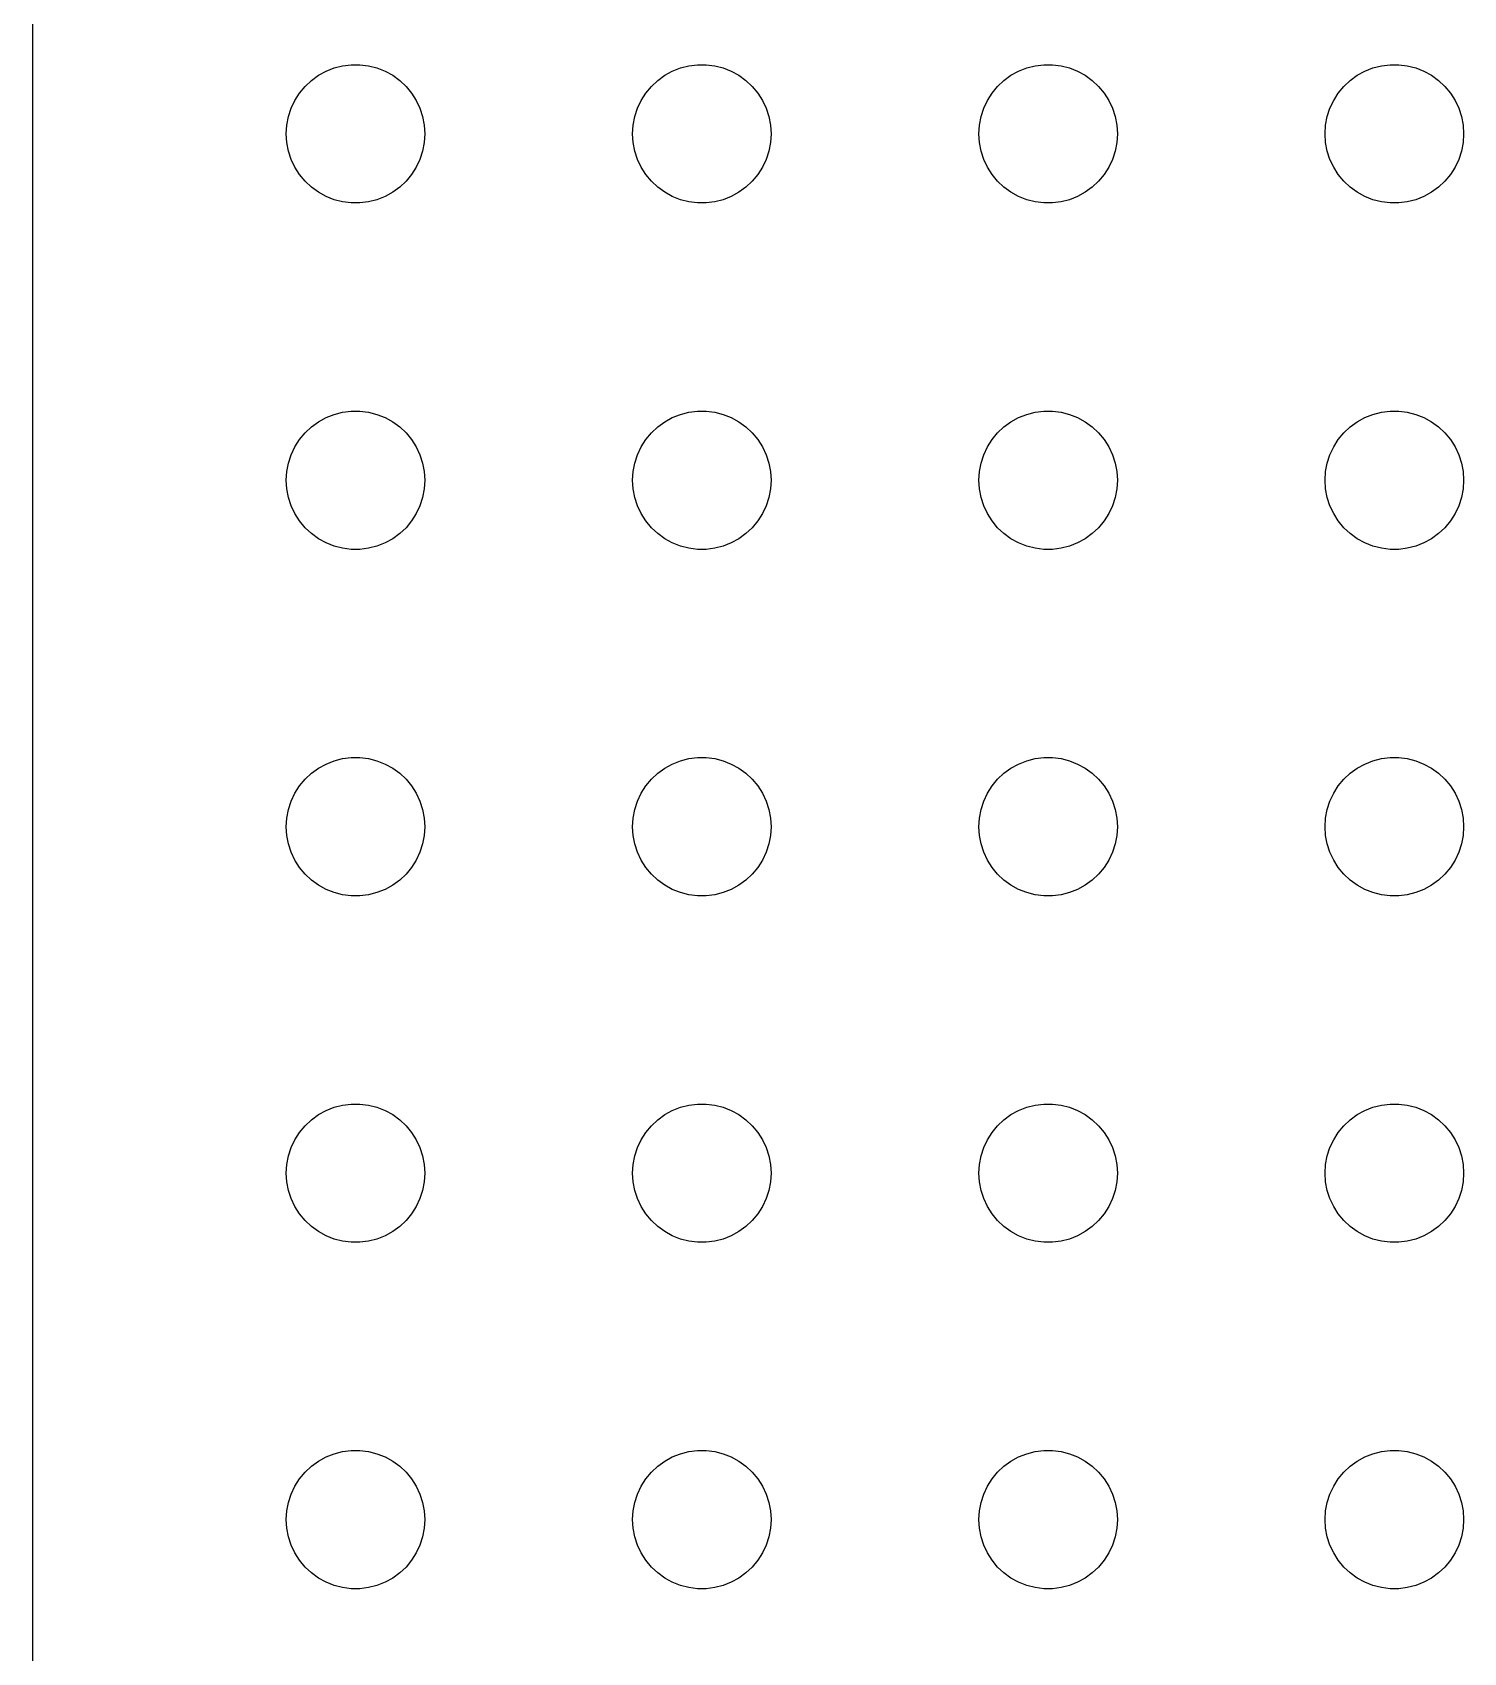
# Model space of a CAD drawing. Header units: metres. Extents: x -134 to 134, y -134 to 134.
# Drawn here: x -134.5 to -103.5, y 64.62 to 99.7 of the extents above; entities that cross this region are included whole.
import ezdxf

# ---------------------------------------------------------------- set-up
doc = ezdxf.new("R2010")
doc.units = ezdxf.units.M

msp = doc.modelspace()

# ---------------------------------------------------------------- linework, layer by layer
for p, q in [((-134.5, 129.5), (-134.5, -129.5)), ((-128.139, 98.8572), (-127.964, 98.9266)), ((-127.964, 98.9266), (-127.781, 98.9734)), ((-127.781, 98.9734), (-127.594, 98.997)), ((-127.594, 98.997), (-127.406, 98.997)), ((-127.406, 98.997), (-127.219, 98.9734)), ((-127.219, 98.9734), (-127.036, 98.9266)), ((-127.036, 98.9266), (-126.861, 98.8572)), ((-120.639, 98.8572), (-120.464, 98.9266)), ((-120.464, 98.9266), (-120.281, 98.9734)), ((-120.281, 98.9734), (-120.094, 98.997)), ((-120.094, 98.997), (-119.906, 98.997)), ((-119.906, 98.997), (-119.719, 98.9734)), ((-119.719, 98.9734), (-119.536, 98.9266)), ((-119.536, 98.9266), (-119.361, 98.8572)), ((-113.139, 98.8572), (-112.964, 98.9266)), ((-112.964, 98.9266), (-112.781, 98.9734)), ((-112.781, 98.9734), (-112.594, 98.997)), ((-112.594, 98.997), (-112.406, 98.997)), ((-112.406, 98.997), (-112.219, 98.9734)), ((-112.219, 98.9734), (-112.036, 98.9266)), ((-112.036, 98.9266), (-111.861, 98.8572)), ((-105.639, 98.8572), (-105.464, 98.9266)), ((-105.464, 98.9266), (-105.281, 98.9734)), ((-105.281, 98.9734), (-105.094, 98.997)), ((-105.094, 98.997), (-104.906, 98.997)), ((-104.906, 98.997), (-104.719, 98.9734)), ((-104.719, 98.9734), (-104.536, 98.9266)), ((-104.536, 98.9266), (-104.361, 98.8572)), ((-128.593, 98.5268), (-128.456, 98.6558)), ((-128.456, 98.6558), (-128.304, 98.7665)), ((-128.304, 98.7665), (-128.139, 98.8572)), ((-126.861, 98.8572), (-126.696, 98.7665)), ((-126.696, 98.7665), (-126.544, 98.6558)), ((-126.544, 98.6558), (-126.407, 98.5268)), ((-121.093, 98.5268), (-120.956, 98.6558)), ((-120.956, 98.6558), (-120.804, 98.7665)), ((-120.804, 98.7665), (-120.639, 98.8572)), ((-119.361, 98.8572), (-119.196, 98.7665)), ((-119.196, 98.7665), (-119.044, 98.6558)), ((-119.044, 98.6558), (-118.907, 98.5268)), ((-113.593, 98.5268), (-113.456, 98.6558)), ((-113.456, 98.6558), (-113.304, 98.7665)), ((-113.304, 98.7665), (-113.139, 98.8572)), ((-111.861, 98.8572), (-111.696, 98.7665)), ((-111.696, 98.7665), (-111.544, 98.6558)), ((-111.544, 98.6558), (-111.407, 98.5268)), ((-106.093, 98.5268), (-105.956, 98.6558)), ((-105.956, 98.6558), (-105.804, 98.7665)), ((-105.804, 98.7665), (-105.639, 98.8572)), ((-104.361, 98.8572), (-104.196, 98.7665)), ((-104.196, 98.7665), (-104.044, 98.6558)), ((-104.044, 98.6558), (-103.907, 98.5268)), ((-128.895, 98.0522), (-128.814, 98.2226)), ((-128.814, 98.2226), (-128.714, 98.3817)), ((-128.714, 98.3817), (-128.593, 98.5268)), ((-126.407, 98.5268), (-126.286, 98.3817)), ((-126.286, 98.3817), (-126.186, 98.2226)), ((-126.186, 98.2226), (-126.105, 98.0522)), ((-121.395, 98.0522), (-121.314, 98.2226)), ((-121.314, 98.2226), (-121.214, 98.3817)), ((-121.214, 98.3817), (-121.093, 98.5268)), ((-118.907, 98.5268), (-118.786, 98.3817)), ((-118.786, 98.3817), (-118.686, 98.2226)), ((-118.686, 98.2226), (-118.605, 98.0522)), ((-113.895, 98.0522), (-113.814, 98.2226)), ((-113.814, 98.2226), (-113.714, 98.3817)), ((-113.714, 98.3817), (-113.593, 98.5268)), ((-111.407, 98.5268), (-111.286, 98.3817)), ((-111.286, 98.3817), (-111.186, 98.2226)), ((-111.186, 98.2226), (-111.105, 98.0522)), ((-106.395, 98.0522), (-106.314, 98.2226)), ((-106.314, 98.2226), (-106.214, 98.3817)), ((-106.214, 98.3817), (-106.093, 98.5268)), ((-103.907, 98.5268), (-103.786, 98.3817)), ((-103.786, 98.3817), (-103.686, 98.2226)), ((-103.686, 98.2226), (-103.605, 98.0522)), ((-128.988, 97.688), (-128.953, 97.873)), ((-128.953, 97.873), (-128.895, 98.0522)), ((-126.105, 98.0522), (-126.047, 97.873)), ((-126.047, 97.873), (-126.012, 97.688)), ((-121.488, 97.688), (-121.453, 97.873)), ((-121.453, 97.873), (-121.395, 98.0522)), ((-118.605, 98.0522), (-118.547, 97.873)), ((-118.547, 97.873), (-118.512, 97.688)), ((-113.988, 97.688), (-113.953, 97.873)), ((-113.953, 97.873), (-113.895, 98.0522)), ((-111.105, 98.0522), (-111.047, 97.873)), ((-111.047, 97.873), (-111.012, 97.688)), ((-106.488, 97.688), (-106.453, 97.873)), ((-106.453, 97.873), (-106.395, 98.0522)), ((-103.605, 98.0522), (-103.547, 97.873)), ((-103.547, 97.873), (-103.512, 97.688)), ((-129, 97.5), (-128.988, 97.688)), ((-126.012, 97.688), (-126, 97.5)), ((-121.5, 97.5), (-121.488, 97.688)), ((-118.512, 97.688), (-118.5, 97.5)), ((-114, 97.5), (-113.988, 97.688)), ((-111.012, 97.688), (-111, 97.5)), ((-106.5, 97.5), (-106.488, 97.688)), ((-103.512, 97.688), (-103.5, 97.5)), ((-128.988, 97.312), (-129, 97.5)), ((-128.953, 97.127), (-128.988, 97.312)), ((-126.012, 97.312), (-126.047, 97.127)), ((-126, 97.5), (-126.012, 97.312)), ((-121.488, 97.312), (-121.5, 97.5)), ((-121.453, 97.127), (-121.488, 97.312)), ((-118.512, 97.312), (-118.547, 97.127)), ((-118.5, 97.5), (-118.512, 97.312)), ((-113.988, 97.312), (-114, 97.5)), ((-113.953, 97.127), (-113.988, 97.312)), ((-111.012, 97.312), (-111.047, 97.127)), ((-111, 97.5), (-111.012, 97.312)), ((-106.488, 97.312), (-106.5, 97.5)), ((-106.453, 97.127), (-106.488, 97.312)), ((-103.512, 97.312), (-103.547, 97.127)), ((-103.5, 97.5), (-103.512, 97.312)), ((-128.895, 96.9478), (-128.953, 97.127)), ((-128.814, 96.7774), (-128.895, 96.9478)), ((-126.105, 96.9478), (-126.186, 96.7774)), ((-126.047, 97.127), (-126.105, 96.9478)), ((-121.395, 96.9478), (-121.453, 97.127)), ((-121.314, 96.7774), (-121.395, 96.9478)), ((-118.605, 96.9478), (-118.686, 96.7774)), ((-118.547, 97.127), (-118.605, 96.9478)), ((-113.895, 96.9478), (-113.953, 97.127)), ((-113.814, 96.7774), (-113.895, 96.9478)), ((-111.105, 96.9478), (-111.186, 96.7774)), ((-111.047, 97.127), (-111.105, 96.9478)), ((-106.395, 96.9478), (-106.453, 97.127)), ((-106.314, 96.7774), (-106.395, 96.9478)), ((-103.605, 96.9478), (-103.686, 96.7774)), ((-103.547, 97.127), (-103.605, 96.9478)), ((-128.714, 96.6183), (-128.814, 96.7774)), ((-128.593, 96.4732), (-128.714, 96.6183)), ((-128.456, 96.3442), (-128.593, 96.4732)), ((-126.407, 96.4732), (-126.544, 96.3442)), ((-126.286, 96.6183), (-126.407, 96.4732)), ((-126.186, 96.7774), (-126.286, 96.6183)), ((-121.214, 96.6183), (-121.314, 96.7774)), ((-121.093, 96.4732), (-121.214, 96.6183)), ((-120.956, 96.3442), (-121.093, 96.4732)), ((-118.907, 96.4732), (-119.044, 96.3442)), ((-118.786, 96.6183), (-118.907, 96.4732)), ((-118.686, 96.7774), (-118.786, 96.6183)), ((-113.714, 96.6183), (-113.814, 96.7774)), ((-113.593, 96.4732), (-113.714, 96.6183)), ((-113.456, 96.3442), (-113.593, 96.4732)), ((-111.407, 96.4732), (-111.544, 96.3442)), ((-111.286, 96.6183), (-111.407, 96.4732)), ((-111.186, 96.7774), (-111.286, 96.6183)), ((-106.214, 96.6183), (-106.314, 96.7774)), ((-106.093, 96.4732), (-106.214, 96.6183)), ((-105.956, 96.3442), (-106.093, 96.4732)), ((-103.907, 96.4732), (-104.044, 96.3442)), ((-103.786, 96.6183), (-103.907, 96.4732)), ((-103.686, 96.7774), (-103.786, 96.6183)), ((-128.304, 96.2335), (-128.456, 96.3442)), ((-128.139, 96.1428), (-128.304, 96.2335)), ((-127.964, 96.0734), (-128.139, 96.1428)), ((-126.861, 96.1428), (-127.036, 96.0734)), ((-126.696, 96.2335), (-126.861, 96.1428)), ((-126.544, 96.3442), (-126.696, 96.2335)), ((-120.804, 96.2335), (-120.956, 96.3442)), ((-120.639, 96.1428), (-120.804, 96.2335)), ((-120.464, 96.0734), (-120.639, 96.1428)), ((-119.361, 96.1428), (-119.536, 96.0734)), ((-119.196, 96.2335), (-119.361, 96.1428)), ((-119.044, 96.3442), (-119.196, 96.2335)), ((-113.304, 96.2335), (-113.456, 96.3442)), ((-113.139, 96.1428), (-113.304, 96.2335)), ((-112.964, 96.0734), (-113.139, 96.1428)), ((-111.861, 96.1428), (-112.036, 96.0734)), ((-111.696, 96.2335), (-111.861, 96.1428)), ((-111.544, 96.3442), (-111.696, 96.2335)), ((-105.804, 96.2335), (-105.956, 96.3442)), ((-105.639, 96.1428), (-105.804, 96.2335)), ((-105.464, 96.0734), (-105.639, 96.1428)), ((-104.361, 96.1428), (-104.536, 96.0734)), ((-104.196, 96.2335), (-104.361, 96.1428)), ((-104.044, 96.3442), (-104.196, 96.2335)), ((-127.781, 96.0266), (-127.964, 96.0734)), ((-127.594, 96.003), (-127.781, 96.0266)), ((-127.406, 96.003), (-127.594, 96.003)), ((-127.219, 96.0266), (-127.406, 96.003)), ((-127.036, 96.0734), (-127.219, 96.0266)), ((-120.281, 96.0266), (-120.464, 96.0734)), ((-120.094, 96.003), (-120.281, 96.0266)), ((-119.906, 96.003), (-120.094, 96.003)), ((-119.719, 96.0266), (-119.906, 96.003)), ((-119.536, 96.0734), (-119.719, 96.0266)), ((-112.781, 96.0266), (-112.964, 96.0734)), ((-112.594, 96.003), (-112.781, 96.0266)), ((-112.406, 96.003), (-112.594, 96.003)), ((-112.219, 96.0266), (-112.406, 96.003)), ((-112.036, 96.0734), (-112.219, 96.0266)), ((-105.281, 96.0266), (-105.464, 96.0734)), ((-105.094, 96.003), (-105.281, 96.0266)), ((-104.906, 96.003), (-105.094, 96.003)), ((-104.719, 96.0266), (-104.906, 96.003)), ((-104.536, 96.0734), (-104.719, 96.0266)), ((-128.456, 91.1558), (-128.304, 91.2665)), ((-128.304, 91.2665), (-128.139, 91.3572)), ((-128.139, 91.3572), (-127.964, 91.4266)), ((-127.964, 91.4266), (-127.781, 91.4734)), ((-127.781, 91.4734), (-127.594, 91.497)), ((-127.594, 91.497), (-127.406, 91.497)), ((-127.406, 91.497), (-127.219, 91.4734)), ((-127.219, 91.4734), (-127.036, 91.4266)), ((-127.036, 91.4266), (-126.861, 91.3572)), ((-126.861, 91.3572), (-126.696, 91.2665)), ((-126.696, 91.2665), (-126.544, 91.1558)), ((-120.956, 91.1558), (-120.804, 91.2665)), ((-120.804, 91.2665), (-120.639, 91.3572)), ((-120.639, 91.3572), (-120.464, 91.4266)), ((-120.464, 91.4266), (-120.281, 91.4734)), ((-120.281, 91.4734), (-120.094, 91.497)), ((-120.094, 91.497), (-119.906, 91.497)), ((-119.906, 91.497), (-119.719, 91.4734)), ((-119.719, 91.4734), (-119.536, 91.4266)), ((-119.536, 91.4266), (-119.361, 91.3572)), ((-119.361, 91.3572), (-119.196, 91.2665)), ((-119.196, 91.2665), (-119.044, 91.1558)), ((-113.456, 91.1558), (-113.304, 91.2665)), ((-113.304, 91.2665), (-113.139, 91.3572)), ((-113.139, 91.3572), (-112.964, 91.4266)), ((-112.964, 91.4266), (-112.781, 91.4734)), ((-112.781, 91.4734), (-112.594, 91.497)), ((-112.594, 91.497), (-112.406, 91.497)), ((-112.406, 91.497), (-112.219, 91.4734)), ((-112.219, 91.4734), (-112.036, 91.4266)), ((-112.036, 91.4266), (-111.861, 91.3572)), ((-111.861, 91.3572), (-111.696, 91.2665)), ((-111.696, 91.2665), (-111.544, 91.1558)), ((-105.956, 91.1558), (-105.804, 91.2665)), ((-105.804, 91.2665), (-105.639, 91.3572)), ((-105.639, 91.3572), (-105.464, 91.4266)), ((-105.464, 91.4266), (-105.281, 91.4734)), ((-105.281, 91.4734), (-105.094, 91.497)), ((-105.094, 91.497), (-104.906, 91.497)), ((-104.906, 91.497), (-104.719, 91.4734)), ((-104.719, 91.4734), (-104.536, 91.4266)), ((-104.536, 91.4266), (-104.361, 91.3572)), ((-104.361, 91.3572), (-104.196, 91.2665)), ((-104.196, 91.2665), (-104.044, 91.1558)), ((-128.814, 90.7226), (-128.714, 90.8817)), ((-128.714, 90.8817), (-128.593, 91.0268)), ((-128.593, 91.0268), (-128.456, 91.1558)), ((-126.544, 91.1558), (-126.407, 91.0268)), ((-126.407, 91.0268), (-126.286, 90.8817)), ((-126.286, 90.8817), (-126.186, 90.7226)), ((-121.314, 90.7226), (-121.214, 90.8817)), ((-121.214, 90.8817), (-121.093, 91.0268)), ((-121.093, 91.0268), (-120.956, 91.1558)), ((-119.044, 91.1558), (-118.907, 91.0268)), ((-118.907, 91.0268), (-118.786, 90.8817)), ((-118.786, 90.8817), (-118.686, 90.7226)), ((-113.814, 90.7226), (-113.714, 90.8817)), ((-113.714, 90.8817), (-113.593, 91.0268)), ((-113.593, 91.0268), (-113.456, 91.1558)), ((-111.544, 91.1558), (-111.407, 91.0268)), ((-111.407, 91.0268), (-111.286, 90.8817)), ((-111.286, 90.8817), (-111.186, 90.7226)), ((-106.314, 90.7226), (-106.214, 90.8817)), ((-106.214, 90.8817), (-106.093, 91.0268)), ((-106.093, 91.0268), (-105.956, 91.1558)), ((-104.044, 91.1558), (-103.907, 91.0268)), ((-103.907, 91.0268), (-103.786, 90.8817)), ((-103.786, 90.8817), (-103.686, 90.7226)), ((-128.953, 90.373), (-128.895, 90.5522)), ((-128.895, 90.5522), (-128.814, 90.7226)), ((-126.186, 90.7226), (-126.105, 90.5522)), ((-126.105, 90.5522), (-126.047, 90.373)), ((-121.453, 90.373), (-121.395, 90.5522)), ((-121.395, 90.5522), (-121.314, 90.7226)), ((-118.686, 90.7226), (-118.605, 90.5522)), ((-118.605, 90.5522), (-118.547, 90.373)), ((-113.953, 90.373), (-113.895, 90.5522)), ((-113.895, 90.5522), (-113.814, 90.7226)), ((-111.186, 90.7226), (-111.105, 90.5522)), ((-111.105, 90.5522), (-111.047, 90.373)), ((-106.453, 90.373), (-106.395, 90.5522)), ((-106.395, 90.5522), (-106.314, 90.7226)), ((-103.686, 90.7226), (-103.605, 90.5522)), ((-103.605, 90.5522), (-103.547, 90.373)), ((-129, 90), (-128.988, 90.188)), ((-128.988, 90.188), (-128.953, 90.373)), ((-126.047, 90.373), (-126.012, 90.188)), ((-126.012, 90.188), (-126, 90)), ((-121.5, 90), (-121.488, 90.188)), ((-121.488, 90.188), (-121.453, 90.373)), ((-118.547, 90.373), (-118.512, 90.188)), ((-118.512, 90.188), (-118.5, 90)), ((-114, 90), (-113.988, 90.188)), ((-113.988, 90.188), (-113.953, 90.373)), ((-111.047, 90.373), (-111.012, 90.188)), ((-111.012, 90.188), (-111, 90)), ((-106.5, 90), (-106.488, 90.188)), ((-106.488, 90.188), (-106.453, 90.373)), ((-103.547, 90.373), (-103.512, 90.188)), ((-103.512, 90.188), (-103.5, 90)), ((-128.988, 89.812), (-129, 90)), ((-128.953, 89.627), (-128.988, 89.812)), ((-126.012, 89.812), (-126.047, 89.627)), ((-126, 90), (-126.012, 89.812)), ((-121.488, 89.812), (-121.5, 90)), ((-121.453, 89.627), (-121.488, 89.812)), ((-118.512, 89.812), (-118.547, 89.627)), ((-118.5, 90), (-118.512, 89.812)), ((-113.988, 89.812), (-114, 90)), ((-113.953, 89.627), (-113.988, 89.812)), ((-111.012, 89.812), (-111.047, 89.627)), ((-111, 90), (-111.012, 89.812)), ((-106.488, 89.812), (-106.5, 90)), ((-106.453, 89.627), (-106.488, 89.812)), ((-103.512, 89.812), (-103.547, 89.627)), ((-103.5, 90), (-103.512, 89.812)), ((-128.895, 89.4478), (-128.953, 89.627)), ((-128.814, 89.2774), (-128.895, 89.4478)), ((-126.105, 89.4478), (-126.186, 89.2774)), ((-126.047, 89.627), (-126.105, 89.4478)), ((-121.395, 89.4478), (-121.453, 89.627)), ((-121.314, 89.2774), (-121.395, 89.4478)), ((-118.605, 89.4478), (-118.686, 89.2774)), ((-118.547, 89.627), (-118.605, 89.4478)), ((-113.895, 89.4478), (-113.953, 89.627)), ((-113.814, 89.2774), (-113.895, 89.4478)), ((-111.105, 89.4478), (-111.186, 89.2774)), ((-111.047, 89.627), (-111.105, 89.4478)), ((-106.395, 89.4478), (-106.453, 89.627)), ((-106.314, 89.2774), (-106.395, 89.4478)), ((-103.605, 89.4478), (-103.686, 89.2774)), ((-103.547, 89.627), (-103.605, 89.4478)), ((-128.714, 89.1183), (-128.814, 89.2774)), ((-128.593, 88.9732), (-128.714, 89.1183)), ((-126.286, 89.1183), (-126.407, 88.9732)), ((-126.186, 89.2774), (-126.286, 89.1183)), ((-121.214, 89.1183), (-121.314, 89.2774)), ((-121.093, 88.9732), (-121.214, 89.1183)), ((-118.786, 89.1183), (-118.907, 88.9732)), ((-118.686, 89.2774), (-118.786, 89.1183)), ((-113.714, 89.1183), (-113.814, 89.2774)), ((-113.593, 88.9732), (-113.714, 89.1183)), ((-111.286, 89.1183), (-111.407, 88.9732)), ((-111.186, 89.2774), (-111.286, 89.1183)), ((-106.214, 89.1183), (-106.314, 89.2774)), ((-106.093, 88.9732), (-106.214, 89.1183)), ((-103.786, 89.1183), (-103.907, 88.9732)), ((-103.686, 89.2774), (-103.786, 89.1183)), ((-128.456, 88.8442), (-128.593, 88.9732)), ((-128.304, 88.7335), (-128.456, 88.8442)), ((-126.544, 88.8442), (-126.696, 88.7335)), ((-126.407, 88.9732), (-126.544, 88.8442)), ((-120.956, 88.8442), (-121.093, 88.9732)), ((-120.804, 88.7335), (-120.956, 88.8442)), ((-119.044, 88.8442), (-119.196, 88.7335)), ((-118.907, 88.9732), (-119.044, 88.8442)), ((-113.456, 88.8442), (-113.593, 88.9732)), ((-113.304, 88.7335), (-113.456, 88.8442)), ((-111.544, 88.8442), (-111.696, 88.7335)), ((-111.407, 88.9732), (-111.544, 88.8442)), ((-105.956, 88.8442), (-106.093, 88.9732)), ((-105.804, 88.7335), (-105.956, 88.8442)), ((-104.044, 88.8442), (-104.196, 88.7335)), ((-103.907, 88.9732), (-104.044, 88.8442)), ((-128.139, 88.6428), (-128.304, 88.7335)), ((-127.964, 88.5734), (-128.139, 88.6428)), ((-127.781, 88.5266), (-127.964, 88.5734)), ((-127.594, 88.503), (-127.781, 88.5266)), ((-127.406, 88.503), (-127.594, 88.503)), ((-127.219, 88.5266), (-127.406, 88.503)), ((-127.036, 88.5734), (-127.219, 88.5266)), ((-126.861, 88.6428), (-127.036, 88.5734)), ((-126.696, 88.7335), (-126.861, 88.6428)), ((-120.639, 88.6428), (-120.804, 88.7335)), ((-120.464, 88.5734), (-120.639, 88.6428)), ((-120.281, 88.5266), (-120.464, 88.5734)), ((-120.094, 88.503), (-120.281, 88.5266)), ((-119.906, 88.503), (-120.094, 88.503)), ((-119.719, 88.5266), (-119.906, 88.503)), ((-119.536, 88.5734), (-119.719, 88.5266)), ((-119.361, 88.6428), (-119.536, 88.5734)), ((-119.196, 88.7335), (-119.361, 88.6428)), ((-113.139, 88.6428), (-113.304, 88.7335)), ((-112.964, 88.5734), (-113.139, 88.6428)), ((-112.781, 88.5266), (-112.964, 88.5734)), ((-112.594, 88.503), (-112.781, 88.5266)), ((-112.406, 88.503), (-112.594, 88.503)), ((-112.219, 88.5266), (-112.406, 88.503)), ((-112.036, 88.5734), (-112.219, 88.5266)), ((-111.861, 88.6428), (-112.036, 88.5734)), ((-111.696, 88.7335), (-111.861, 88.6428)), ((-105.639, 88.6428), (-105.804, 88.7335)), ((-105.464, 88.5734), (-105.639, 88.6428)), ((-105.281, 88.5266), (-105.464, 88.5734)), ((-105.094, 88.503), (-105.281, 88.5266)), ((-104.906, 88.503), (-105.094, 88.503)), ((-104.719, 88.5266), (-104.906, 88.503)), ((-104.536, 88.5734), (-104.719, 88.5266)), ((-104.361, 88.6428), (-104.536, 88.5734)), ((-104.196, 88.7335), (-104.361, 88.6428)), ((-128.304, 83.7665), (-128.139, 83.8572)), ((-128.139, 83.8572), (-127.964, 83.9266)), ((-127.964, 83.9266), (-127.781, 83.9734)), ((-127.781, 83.9734), (-127.594, 83.997)), ((-127.594, 83.997), (-127.406, 83.997)), ((-127.406, 83.997), (-127.219, 83.9734)), ((-127.219, 83.9734), (-127.036, 83.9266)), ((-127.036, 83.9266), (-126.861, 83.8572)), ((-126.861, 83.8572), (-126.696, 83.7665)), ((-120.804, 83.7665), (-120.639, 83.8572)), ((-120.639, 83.8572), (-120.464, 83.9266)), ((-120.464, 83.9266), (-120.281, 83.9734)), ((-120.281, 83.9734), (-120.094, 83.997)), ((-120.094, 83.997), (-119.906, 83.997)), ((-119.906, 83.997), (-119.719, 83.9734)), ((-119.719, 83.9734), (-119.536, 83.9266)), ((-119.536, 83.9266), (-119.361, 83.8572)), ((-119.361, 83.8572), (-119.196, 83.7665)), ((-113.304, 83.7665), (-113.139, 83.8572)), ((-113.139, 83.8572), (-112.964, 83.9266)), ((-112.964, 83.9266), (-112.781, 83.9734)), ((-112.781, 83.9734), (-112.594, 83.997)), ((-112.594, 83.997), (-112.406, 83.997)), ((-112.406, 83.997), (-112.219, 83.9734)), ((-112.219, 83.9734), (-112.036, 83.9266)), ((-112.036, 83.9266), (-111.861, 83.8572)), ((-111.861, 83.8572), (-111.696, 83.7665)), ((-105.804, 83.7665), (-105.639, 83.8572)), ((-105.639, 83.8572), (-105.464, 83.9266)), ((-105.464, 83.9266), (-105.281, 83.9734)), ((-105.281, 83.9734), (-105.094, 83.997)), ((-105.094, 83.997), (-104.906, 83.997)), ((-104.906, 83.997), (-104.719, 83.9734)), ((-104.719, 83.9734), (-104.536, 83.9266)), ((-104.536, 83.9266), (-104.361, 83.8572)), ((-104.361, 83.8572), (-104.196, 83.7665)), ((-128.714, 83.3817), (-128.593, 83.5268)), ((-128.593, 83.5268), (-128.456, 83.6558)), ((-128.456, 83.6558), (-128.304, 83.7665)), ((-126.696, 83.7665), (-126.544, 83.6558)), ((-126.544, 83.6558), (-126.407, 83.5268)), ((-126.407, 83.5268), (-126.286, 83.3817)), ((-121.214, 83.3817), (-121.093, 83.5268)), ((-121.093, 83.5268), (-120.956, 83.6558)), ((-120.956, 83.6558), (-120.804, 83.7665)), ((-119.196, 83.7665), (-119.044, 83.6558)), ((-119.044, 83.6558), (-118.907, 83.5268)), ((-118.907, 83.5268), (-118.786, 83.3817)), ((-113.714, 83.3817), (-113.593, 83.5268)), ((-113.593, 83.5268), (-113.456, 83.6558)), ((-113.456, 83.6558), (-113.304, 83.7665)), ((-111.696, 83.7665), (-111.544, 83.6558)), ((-111.544, 83.6558), (-111.407, 83.5268)), ((-111.407, 83.5268), (-111.286, 83.3817)), ((-106.214, 83.3817), (-106.093, 83.5268)), ((-106.093, 83.5268), (-105.956, 83.6558)), ((-105.956, 83.6558), (-105.804, 83.7665)), ((-104.196, 83.7665), (-104.044, 83.6558)), ((-104.044, 83.6558), (-103.907, 83.5268)), ((-103.907, 83.5268), (-103.786, 83.3817)), ((-128.895, 83.0522), (-128.814, 83.2226)), ((-128.814, 83.2226), (-128.714, 83.3817)), ((-126.286, 83.3817), (-126.186, 83.2226)), ((-126.186, 83.2226), (-126.105, 83.0522)), ((-121.395, 83.0522), (-121.314, 83.2226)), ((-121.314, 83.2226), (-121.214, 83.3817)), ((-118.786, 83.3817), (-118.686, 83.2226)), ((-118.686, 83.2226), (-118.605, 83.0522)), ((-113.895, 83.0522), (-113.814, 83.2226)), ((-113.814, 83.2226), (-113.714, 83.3817)), ((-111.286, 83.3817), (-111.186, 83.2226)), ((-111.186, 83.2226), (-111.105, 83.0522)), ((-106.395, 83.0522), (-106.314, 83.2226)), ((-106.314, 83.2226), (-106.214, 83.3817)), ((-103.786, 83.3817), (-103.686, 83.2226)), ((-103.686, 83.2226), (-103.605, 83.0522)), ((-128.988, 82.688), (-128.953, 82.873)), ((-128.953, 82.873), (-128.895, 83.0522)), ((-126.105, 83.0522), (-126.047, 82.873)), ((-126.047, 82.873), (-126.012, 82.688)), ((-121.488, 82.688), (-121.453, 82.873)), ((-121.453, 82.873), (-121.395, 83.0522)), ((-118.605, 83.0522), (-118.547, 82.873)), ((-118.547, 82.873), (-118.512, 82.688)), ((-113.988, 82.688), (-113.953, 82.873)), ((-113.953, 82.873), (-113.895, 83.0522)), ((-111.105, 83.0522), (-111.047, 82.873)), ((-111.047, 82.873), (-111.012, 82.688)), ((-106.488, 82.688), (-106.453, 82.873)), ((-106.453, 82.873), (-106.395, 83.0522)), ((-103.605, 83.0522), (-103.547, 82.873)), ((-103.547, 82.873), (-103.512, 82.688)), ((-129, 82.5), (-128.988, 82.688)), ((-128.988, 82.312), (-129, 82.5)), ((-126.012, 82.688), (-126, 82.5)), ((-126, 82.5), (-126.012, 82.312)), ((-121.5, 82.5), (-121.488, 82.688)), ((-121.488, 82.312), (-121.5, 82.5)), ((-118.512, 82.688), (-118.5, 82.5)), ((-118.5, 82.5), (-118.512, 82.312)), ((-114, 82.5), (-113.988, 82.688)), ((-113.988, 82.312), (-114, 82.5)), ((-111.012, 82.688), (-111, 82.5)), ((-111, 82.5), (-111.012, 82.312)), ((-106.5, 82.5), (-106.488, 82.688)), ((-106.488, 82.312), (-106.5, 82.5)), ((-103.512, 82.688), (-103.5, 82.5)), ((-103.5, 82.5), (-103.512, 82.312)), ((-128.953, 82.127), (-128.988, 82.312)), ((-128.895, 81.9478), (-128.953, 82.127)), ((-126.047, 82.127), (-126.105, 81.9478)), ((-126.012, 82.312), (-126.047, 82.127)), ((-121.453, 82.127), (-121.488, 82.312)), ((-121.395, 81.9478), (-121.453, 82.127)), ((-118.547, 82.127), (-118.605, 81.9478)), ((-118.512, 82.312), (-118.547, 82.127)), ((-113.953, 82.127), (-113.988, 82.312)), ((-113.895, 81.9478), (-113.953, 82.127)), ((-111.047, 82.127), (-111.105, 81.9478)), ((-111.012, 82.312), (-111.047, 82.127)), ((-106.453, 82.127), (-106.488, 82.312)), ((-106.395, 81.9478), (-106.453, 82.127)), ((-103.547, 82.127), (-103.605, 81.9478)), ((-103.512, 82.312), (-103.547, 82.127)), ((-128.814, 81.7774), (-128.895, 81.9478)), ((-128.714, 81.6183), (-128.814, 81.7774)), ((-126.186, 81.7774), (-126.286, 81.6183)), ((-126.105, 81.9478), (-126.186, 81.7774)), ((-121.314, 81.7774), (-121.395, 81.9478)), ((-121.214, 81.6183), (-121.314, 81.7774)), ((-118.686, 81.7774), (-118.786, 81.6183)), ((-118.605, 81.9478), (-118.686, 81.7774)), ((-113.814, 81.7774), (-113.895, 81.9478)), ((-113.714, 81.6183), (-113.814, 81.7774)), ((-111.186, 81.7774), (-111.286, 81.6183)), ((-111.105, 81.9478), (-111.186, 81.7774)), ((-106.314, 81.7774), (-106.395, 81.9478)), ((-106.214, 81.6183), (-106.314, 81.7774)), ((-103.686, 81.7774), (-103.786, 81.6183)), ((-103.605, 81.9478), (-103.686, 81.7774)), ((-128.593, 81.4732), (-128.714, 81.6183)), ((-128.456, 81.3442), (-128.593, 81.4732)), ((-126.407, 81.4732), (-126.544, 81.3442)), ((-126.286, 81.6183), (-126.407, 81.4732)), ((-121.093, 81.4732), (-121.214, 81.6183)), ((-120.956, 81.3442), (-121.093, 81.4732)), ((-118.907, 81.4732), (-119.044, 81.3442)), ((-118.786, 81.6183), (-118.907, 81.4732)), ((-113.593, 81.4732), (-113.714, 81.6183)), ((-113.456, 81.3442), (-113.593, 81.4732)), ((-111.407, 81.4732), (-111.544, 81.3442)), ((-111.286, 81.6183), (-111.407, 81.4732)), ((-106.093, 81.4732), (-106.214, 81.6183)), ((-105.956, 81.3442), (-106.093, 81.4732)), ((-103.907, 81.4732), (-104.044, 81.3442)), ((-103.786, 81.6183), (-103.907, 81.4732)), ((-128.304, 81.2335), (-128.456, 81.3442)), ((-128.139, 81.1428), (-128.304, 81.2335)), ((-127.964, 81.0734), (-128.139, 81.1428)), ((-127.781, 81.0266), (-127.964, 81.0734)), ((-127.594, 81.003), (-127.781, 81.0266)), ((-127.219, 81.0266), (-127.406, 81.003)), ((-127.036, 81.0734), (-127.219, 81.0266)), ((-126.861, 81.1428), (-127.036, 81.0734)), ((-126.696, 81.2335), (-126.861, 81.1428)), ((-126.544, 81.3442), (-126.696, 81.2335)), ((-120.804, 81.2335), (-120.956, 81.3442)), ((-120.639, 81.1428), (-120.804, 81.2335)), ((-120.464, 81.0734), (-120.639, 81.1428)), ((-120.281, 81.0266), (-120.464, 81.0734)), ((-120.094, 81.003), (-120.281, 81.0266)), ((-119.719, 81.0266), (-119.906, 81.003)), ((-119.536, 81.0734), (-119.719, 81.0266)), ((-119.361, 81.1428), (-119.536, 81.0734)), ((-119.196, 81.2335), (-119.361, 81.1428)), ((-119.044, 81.3442), (-119.196, 81.2335)), ((-113.304, 81.2335), (-113.456, 81.3442)), ((-113.139, 81.1428), (-113.304, 81.2335)), ((-112.964, 81.0734), (-113.139, 81.1428)), ((-112.781, 81.0266), (-112.964, 81.0734)), ((-112.594, 81.003), (-112.781, 81.0266)), ((-112.219, 81.0266), (-112.406, 81.003)), ((-112.036, 81.0734), (-112.219, 81.0266)), ((-111.861, 81.1428), (-112.036, 81.0734)), ((-111.696, 81.2335), (-111.861, 81.1428)), ((-111.544, 81.3442), (-111.696, 81.2335)), ((-105.804, 81.2335), (-105.956, 81.3442)), ((-105.639, 81.1428), (-105.804, 81.2335)), ((-105.464, 81.0734), (-105.639, 81.1428)), ((-105.281, 81.0266), (-105.464, 81.0734)), ((-105.094, 81.003), (-105.281, 81.0266)), ((-104.719, 81.0266), (-104.906, 81.003)), ((-104.536, 81.0734), (-104.719, 81.0266)), ((-104.361, 81.1428), (-104.536, 81.0734)), ((-104.196, 81.2335), (-104.361, 81.1428)), ((-104.044, 81.3442), (-104.196, 81.2335)), ((-127.406, 81.003), (-127.594, 81.003)), ((-119.906, 81.003), (-120.094, 81.003)), ((-112.406, 81.003), (-112.594, 81.003)), ((-104.906, 81.003), (-105.094, 81.003)), ((-127.964, 76.4266), (-127.781, 76.4734)), ((-127.781, 76.4734), (-127.594, 76.497)), ((-127.594, 76.497), (-127.406, 76.497)), ((-127.406, 76.497), (-127.219, 76.4734)), ((-127.219, 76.4734), (-127.036, 76.4266)), ((-120.464, 76.4266), (-120.281, 76.4734)), ((-120.281, 76.4734), (-120.094, 76.497)), ((-120.094, 76.497), (-119.906, 76.497)), ((-119.906, 76.497), (-119.719, 76.4734)), ((-119.719, 76.4734), (-119.536, 76.4266)), ((-112.964, 76.4266), (-112.781, 76.4734)), ((-112.781, 76.4734), (-112.594, 76.497)), ((-112.594, 76.497), (-112.406, 76.497)), ((-112.406, 76.497), (-112.219, 76.4734)), ((-112.219, 76.4734), (-112.036, 76.4266)), ((-105.464, 76.4266), (-105.281, 76.4734)), ((-105.281, 76.4734), (-105.094, 76.497)), ((-105.094, 76.497), (-104.906, 76.497)), ((-104.906, 76.497), (-104.719, 76.4734)), ((-104.719, 76.4734), (-104.536, 76.4266)), ((-128.593, 76.0268), (-128.456, 76.1558)), ((-128.456, 76.1558), (-128.304, 76.2665)), ((-128.304, 76.2665), (-128.139, 76.3572)), ((-128.139, 76.3572), (-127.964, 76.4266)), ((-127.036, 76.4266), (-126.861, 76.3572)), ((-126.861, 76.3572), (-126.696, 76.2665)), ((-126.696, 76.2665), (-126.544, 76.1558)), ((-126.544, 76.1558), (-126.407, 76.0268)), ((-121.093, 76.0268), (-120.956, 76.1558)), ((-120.956, 76.1558), (-120.804, 76.2665)), ((-120.804, 76.2665), (-120.639, 76.3572)), ((-120.639, 76.3572), (-120.464, 76.4266)), ((-119.536, 76.4266), (-119.361, 76.3572)), ((-119.361, 76.3572), (-119.196, 76.2665)), ((-119.196, 76.2665), (-119.044, 76.1558)), ((-119.044, 76.1558), (-118.907, 76.0268)), ((-113.593, 76.0268), (-113.456, 76.1558)), ((-113.456, 76.1558), (-113.304, 76.2665)), ((-113.304, 76.2665), (-113.139, 76.3572)), ((-113.139, 76.3572), (-112.964, 76.4266)), ((-112.036, 76.4266), (-111.861, 76.3572)), ((-111.861, 76.3572), (-111.696, 76.2665)), ((-111.696, 76.2665), (-111.544, 76.1558)), ((-111.544, 76.1558), (-111.407, 76.0268)), ((-106.093, 76.0268), (-105.956, 76.1558)), ((-105.956, 76.1558), (-105.804, 76.2665)), ((-105.804, 76.2665), (-105.639, 76.3572)), ((-105.639, 76.3572), (-105.464, 76.4266)), ((-104.536, 76.4266), (-104.361, 76.3572)), ((-104.361, 76.3572), (-104.196, 76.2665)), ((-104.196, 76.2665), (-104.044, 76.1558)), ((-104.044, 76.1558), (-103.907, 76.0268)), ((-128.814, 75.7226), (-128.714, 75.8817)), ((-128.714, 75.8817), (-128.593, 76.0268)), ((-126.407, 76.0268), (-126.286, 75.8817)), ((-126.286, 75.8817), (-126.186, 75.7226)), ((-121.314, 75.7226), (-121.214, 75.8817)), ((-121.214, 75.8817), (-121.093, 76.0268)), ((-118.907, 76.0268), (-118.786, 75.8817)), ((-118.786, 75.8817), (-118.686, 75.7226)), ((-113.814, 75.7226), (-113.714, 75.8817)), ((-113.714, 75.8817), (-113.593, 76.0268)), ((-111.407, 76.0268), (-111.286, 75.8817)), ((-111.286, 75.8817), (-111.186, 75.7226)), ((-106.314, 75.7226), (-106.214, 75.8817)), ((-106.214, 75.8817), (-106.093, 76.0268)), ((-103.907, 76.0268), (-103.786, 75.8817)), ((-103.786, 75.8817), (-103.686, 75.7226)), ((-128.953, 75.373), (-128.895, 75.5522)), ((-128.895, 75.5522), (-128.814, 75.7226)), ((-126.186, 75.7226), (-126.105, 75.5522)), ((-126.105, 75.5522), (-126.047, 75.373)), ((-121.453, 75.373), (-121.395, 75.5522)), ((-121.395, 75.5522), (-121.314, 75.7226)), ((-118.686, 75.7226), (-118.605, 75.5522)), ((-118.605, 75.5522), (-118.547, 75.373)), ((-113.953, 75.373), (-113.895, 75.5522)), ((-113.895, 75.5522), (-113.814, 75.7226)), ((-111.186, 75.7226), (-111.105, 75.5522)), ((-111.105, 75.5522), (-111.047, 75.373)), ((-106.453, 75.373), (-106.395, 75.5522)), ((-106.395, 75.5522), (-106.314, 75.7226)), ((-103.686, 75.7226), (-103.605, 75.5522)), ((-103.605, 75.5522), (-103.547, 75.373)), ((-129, 75), (-128.988, 75.188)), ((-128.988, 75.188), (-128.953, 75.373)), ((-126.047, 75.373), (-126.012, 75.188)), ((-126.012, 75.188), (-126, 75)), ((-121.5, 75), (-121.488, 75.188)), ((-121.488, 75.188), (-121.453, 75.373)), ((-118.547, 75.373), (-118.512, 75.188)), ((-118.512, 75.188), (-118.5, 75)), ((-114, 75), (-113.988, 75.188)), ((-113.988, 75.188), (-113.953, 75.373)), ((-111.047, 75.373), (-111.012, 75.188)), ((-111.012, 75.188), (-111, 75)), ((-106.5, 75), (-106.488, 75.188)), ((-106.488, 75.188), (-106.453, 75.373)), ((-103.547, 75.373), (-103.512, 75.188)), ((-103.512, 75.188), (-103.5, 75)), ((-128.988, 74.812), (-129, 75)), ((-128.953, 74.627), (-128.988, 74.812)), ((-126.012, 74.812), (-126.047, 74.627)), ((-126, 75), (-126.012, 74.812)), ((-121.488, 74.812), (-121.5, 75)), ((-121.453, 74.627), (-121.488, 74.812)), ((-118.512, 74.812), (-118.547, 74.627)), ((-118.5, 75), (-118.512, 74.812)), ((-113.988, 74.812), (-114, 75)), ((-113.953, 74.627), (-113.988, 74.812)), ((-111.012, 74.812), (-111.047, 74.627)), ((-111, 75), (-111.012, 74.812)), ((-106.488, 74.812), (-106.5, 75)), ((-106.453, 74.627), (-106.488, 74.812)), ((-103.512, 74.812), (-103.547, 74.627)), ((-103.5, 75), (-103.512, 74.812)), ((-128.895, 74.4478), (-128.953, 74.627)), ((-128.814, 74.2774), (-128.895, 74.4478)), ((-126.105, 74.4478), (-126.186, 74.2774)), ((-126.047, 74.627), (-126.105, 74.4478)), ((-121.395, 74.4478), (-121.453, 74.627)), ((-121.314, 74.2774), (-121.395, 74.4478)), ((-118.605, 74.4478), (-118.686, 74.2774)), ((-118.547, 74.627), (-118.605, 74.4478)), ((-113.895, 74.4478), (-113.953, 74.627)), ((-113.814, 74.2774), (-113.895, 74.4478)), ((-111.105, 74.4478), (-111.186, 74.2774)), ((-111.047, 74.627), (-111.105, 74.4478)), ((-106.395, 74.4478), (-106.453, 74.627)), ((-106.314, 74.2774), (-106.395, 74.4478)), ((-103.605, 74.4478), (-103.686, 74.2774)), ((-103.547, 74.627), (-103.605, 74.4478)), ((-128.714, 74.1183), (-128.814, 74.2774)), ((-128.593, 73.9732), (-128.714, 74.1183)), ((-126.286, 74.1183), (-126.407, 73.9732)), ((-126.186, 74.2774), (-126.286, 74.1183)), ((-121.214, 74.1183), (-121.314, 74.2774)), ((-121.093, 73.9732), (-121.214, 74.1183)), ((-118.786, 74.1183), (-118.907, 73.9732)), ((-118.686, 74.2774), (-118.786, 74.1183)), ((-113.714, 74.1183), (-113.814, 74.2774)), ((-113.593, 73.9732), (-113.714, 74.1183)), ((-111.286, 74.1183), (-111.407, 73.9732)), ((-111.186, 74.2774), (-111.286, 74.1183)), ((-106.214, 74.1183), (-106.314, 74.2774)), ((-106.093, 73.9732), (-106.214, 74.1183)), ((-103.786, 74.1183), (-103.907, 73.9732)), ((-103.686, 74.2774), (-103.786, 74.1183)), ((-128.456, 73.8442), (-128.593, 73.9732)), ((-128.304, 73.7335), (-128.456, 73.8442)), ((-128.139, 73.6428), (-128.304, 73.7335)), ((-126.696, 73.7335), (-126.861, 73.6428)), ((-126.544, 73.8442), (-126.696, 73.7335)), ((-126.407, 73.9732), (-126.544, 73.8442)), ((-120.956, 73.8442), (-121.093, 73.9732)), ((-120.804, 73.7335), (-120.956, 73.8442)), ((-120.639, 73.6428), (-120.804, 73.7335)), ((-119.196, 73.7335), (-119.361, 73.6428)), ((-119.044, 73.8442), (-119.196, 73.7335)), ((-118.907, 73.9732), (-119.044, 73.8442)), ((-113.456, 73.8442), (-113.593, 73.9732)), ((-113.304, 73.7335), (-113.456, 73.8442)), ((-113.139, 73.6428), (-113.304, 73.7335)), ((-111.696, 73.7335), (-111.861, 73.6428)), ((-111.544, 73.8442), (-111.696, 73.7335)), ((-111.407, 73.9732), (-111.544, 73.8442)), ((-105.956, 73.8442), (-106.093, 73.9732)), ((-105.804, 73.7335), (-105.956, 73.8442)), ((-105.639, 73.6428), (-105.804, 73.7335)), ((-104.196, 73.7335), (-104.361, 73.6428)), ((-104.044, 73.8442), (-104.196, 73.7335)), ((-103.907, 73.9732), (-104.044, 73.8442)), ((-127.964, 73.5734), (-128.139, 73.6428)), ((-127.781, 73.5266), (-127.964, 73.5734)), ((-127.594, 73.503), (-127.781, 73.5266)), ((-127.406, 73.503), (-127.594, 73.503)), ((-127.219, 73.5266), (-127.406, 73.503)), ((-127.036, 73.5734), (-127.219, 73.5266)), ((-126.861, 73.6428), (-127.036, 73.5734)), ((-120.464, 73.5734), (-120.639, 73.6428)), ((-120.281, 73.5266), (-120.464, 73.5734)), ((-120.094, 73.503), (-120.281, 73.5266)), ((-119.906, 73.503), (-120.094, 73.503)), ((-119.719, 73.5266), (-119.906, 73.503)), ((-119.536, 73.5734), (-119.719, 73.5266)), ((-119.361, 73.6428), (-119.536, 73.5734)), ((-112.964, 73.5734), (-113.139, 73.6428)), ((-112.781, 73.5266), (-112.964, 73.5734)), ((-112.594, 73.503), (-112.781, 73.5266)), ((-112.406, 73.503), (-112.594, 73.503)), ((-112.219, 73.5266), (-112.406, 73.503)), ((-112.036, 73.5734), (-112.219, 73.5266)), ((-111.861, 73.6428), (-112.036, 73.5734)), ((-105.464, 73.5734), (-105.639, 73.6428)), ((-105.281, 73.5266), (-105.464, 73.5734)), ((-105.094, 73.503), (-105.281, 73.5266)), ((-104.906, 73.503), (-105.094, 73.503)), ((-104.719, 73.5266), (-104.906, 73.503)), ((-104.536, 73.5734), (-104.719, 73.5266)), ((-104.361, 73.6428), (-104.536, 73.5734)), ((-128.456, 68.6558), (-128.304, 68.7665)), ((-128.304, 68.7665), (-128.139, 68.8572)), ((-128.139, 68.8572), (-127.964, 68.9266)), ((-127.964, 68.9266), (-127.781, 68.9734)), ((-127.781, 68.9734), (-127.594, 68.997)), ((-127.594, 68.997), (-127.406, 68.997)), ((-127.406, 68.997), (-127.219, 68.9734)), ((-127.219, 68.9734), (-127.036, 68.9266)), ((-127.036, 68.9266), (-126.861, 68.8572)), ((-126.861, 68.8572), (-126.696, 68.7665)), ((-126.696, 68.7665), (-126.544, 68.6558)), ((-120.956, 68.6558), (-120.804, 68.7665)), ((-120.804, 68.7665), (-120.639, 68.8572)), ((-120.639, 68.8572), (-120.464, 68.9266)), ((-120.464, 68.9266), (-120.281, 68.9734)), ((-120.281, 68.9734), (-120.094, 68.997)), ((-120.094, 68.997), (-119.906, 68.997)), ((-119.906, 68.997), (-119.719, 68.9734)), ((-119.719, 68.9734), (-119.536, 68.9266)), ((-119.536, 68.9266), (-119.361, 68.8572)), ((-119.361, 68.8572), (-119.196, 68.7665)), ((-119.196, 68.7665), (-119.044, 68.6558)), ((-113.456, 68.6558), (-113.304, 68.7665)), ((-113.304, 68.7665), (-113.139, 68.8572)), ((-113.139, 68.8572), (-112.964, 68.9266)), ((-112.964, 68.9266), (-112.781, 68.9734)), ((-112.781, 68.9734), (-112.594, 68.997)), ((-112.594, 68.997), (-112.406, 68.997)), ((-112.406, 68.997), (-112.219, 68.9734)), ((-112.219, 68.9734), (-112.036, 68.9266)), ((-112.036, 68.9266), (-111.861, 68.8572)), ((-111.861, 68.8572), (-111.696, 68.7665)), ((-111.696, 68.7665), (-111.544, 68.6558)), ((-105.956, 68.6558), (-105.804, 68.7665)), ((-105.804, 68.7665), (-105.639, 68.8572)), ((-105.639, 68.8572), (-105.464, 68.9266)), ((-105.464, 68.9266), (-105.281, 68.9734)), ((-105.281, 68.9734), (-105.094, 68.997)), ((-105.094, 68.997), (-104.906, 68.997)), ((-104.906, 68.997), (-104.719, 68.9734)), ((-104.719, 68.9734), (-104.536, 68.9266)), ((-104.536, 68.9266), (-104.361, 68.8572)), ((-104.361, 68.8572), (-104.196, 68.7665)), ((-104.196, 68.7665), (-104.044, 68.6558)), ((-128.714, 68.3817), (-128.593, 68.5268)), ((-128.593, 68.5268), (-128.456, 68.6558)), ((-126.544, 68.6558), (-126.407, 68.5268)), ((-126.407, 68.5268), (-126.286, 68.3817)), ((-121.214, 68.3817), (-121.093, 68.5268)), ((-121.093, 68.5268), (-120.956, 68.6558)), ((-119.044, 68.6558), (-118.907, 68.5268)), ((-118.907, 68.5268), (-118.786, 68.3817)), ((-113.714, 68.3817), (-113.593, 68.5268)), ((-113.593, 68.5268), (-113.456, 68.6558)), ((-111.544, 68.6558), (-111.407, 68.5268)), ((-111.407, 68.5268), (-111.286, 68.3817)), ((-106.214, 68.3817), (-106.093, 68.5268)), ((-106.093, 68.5268), (-105.956, 68.6558)), ((-104.044, 68.6558), (-103.907, 68.5268)), ((-103.907, 68.5268), (-103.786, 68.3817)), ((-128.953, 67.873), (-128.895, 68.0522)), ((-128.895, 68.0522), (-128.814, 68.2226)), ((-128.814, 68.2226), (-128.714, 68.3817)), ((-126.286, 68.3817), (-126.186, 68.2226)), ((-126.186, 68.2226), (-126.105, 68.0522)), ((-126.105, 68.0522), (-126.047, 67.873)), ((-121.453, 67.873), (-121.395, 68.0522)), ((-121.395, 68.0522), (-121.314, 68.2226)), ((-121.314, 68.2226), (-121.214, 68.3817)), ((-118.786, 68.3817), (-118.686, 68.2226)), ((-118.686, 68.2226), (-118.605, 68.0522)), ((-118.605, 68.0522), (-118.547, 67.873)), ((-113.953, 67.873), (-113.895, 68.0522)), ((-113.895, 68.0522), (-113.814, 68.2226)), ((-113.814, 68.2226), (-113.714, 68.3817)), ((-111.286, 68.3817), (-111.186, 68.2226)), ((-111.186, 68.2226), (-111.105, 68.0522)), ((-111.105, 68.0522), (-111.047, 67.873)), ((-106.453, 67.873), (-106.395, 68.0522)), ((-106.395, 68.0522), (-106.314, 68.2226)), ((-106.314, 68.2226), (-106.214, 68.3817)), ((-103.786, 68.3817), (-103.686, 68.2226)), ((-103.686, 68.2226), (-103.605, 68.0522)), ((-103.605, 68.0522), (-103.547, 67.873)), ((-128.988, 67.688), (-128.953, 67.873)), ((-126.047, 67.873), (-126.012, 67.688)), ((-121.488, 67.688), (-121.453, 67.873)), ((-118.547, 67.873), (-118.512, 67.688)), ((-113.988, 67.688), (-113.953, 67.873)), ((-111.047, 67.873), (-111.012, 67.688)), ((-106.488, 67.688), (-106.453, 67.873)), ((-103.547, 67.873), (-103.512, 67.688)), ((-129, 67.5), (-128.988, 67.688)), ((-128.988, 67.312), (-129, 67.5)), ((-126.012, 67.688), (-126, 67.5)), ((-126, 67.5), (-126.012, 67.312)), ((-121.5, 67.5), (-121.488, 67.688)), ((-121.488, 67.312), (-121.5, 67.5)), ((-118.512, 67.688), (-118.5, 67.5)), ((-118.5, 67.5), (-118.512, 67.312)), ((-114, 67.5), (-113.988, 67.688)), ((-113.988, 67.312), (-114, 67.5)), ((-111.012, 67.688), (-111, 67.5)), ((-111, 67.5), (-111.012, 67.312)), ((-106.5, 67.5), (-106.488, 67.688)), ((-106.488, 67.312), (-106.5, 67.5)), ((-103.512, 67.688), (-103.5, 67.5)), ((-103.5, 67.5), (-103.512, 67.312)), ((-128.953, 67.127), (-128.988, 67.312)), ((-128.895, 66.9478), (-128.953, 67.127)), ((-126.047, 67.127), (-126.105, 66.9478)), ((-126.012, 67.312), (-126.047, 67.127)), ((-121.453, 67.127), (-121.488, 67.312)), ((-121.395, 66.9478), (-121.453, 67.127)), ((-118.547, 67.127), (-118.605, 66.9478)), ((-118.512, 67.312), (-118.547, 67.127)), ((-113.953, 67.127), (-113.988, 67.312)), ((-113.895, 66.9478), (-113.953, 67.127)), ((-111.047, 67.127), (-111.105, 66.9478)), ((-111.012, 67.312), (-111.047, 67.127)), ((-106.453, 67.127), (-106.488, 67.312)), ((-106.395, 66.9478), (-106.453, 67.127)), ((-103.547, 67.127), (-103.605, 66.9478)), ((-103.512, 67.312), (-103.547, 67.127)), ((-128.814, 66.7774), (-128.895, 66.9478)), ((-128.714, 66.6183), (-128.814, 66.7774)), ((-126.186, 66.7774), (-126.286, 66.6183)), ((-126.105, 66.9478), (-126.186, 66.7774)), ((-121.314, 66.7774), (-121.395, 66.9478)), ((-121.214, 66.6183), (-121.314, 66.7774)), ((-118.686, 66.7774), (-118.786, 66.6183)), ((-118.605, 66.9478), (-118.686, 66.7774)), ((-113.814, 66.7774), (-113.895, 66.9478)), ((-113.714, 66.6183), (-113.814, 66.7774)), ((-111.186, 66.7774), (-111.286, 66.6183)), ((-111.105, 66.9478), (-111.186, 66.7774)), ((-106.314, 66.7774), (-106.395, 66.9478)), ((-106.214, 66.6183), (-106.314, 66.7774)), ((-103.686, 66.7774), (-103.786, 66.6183)), ((-103.605, 66.9478), (-103.686, 66.7774)), ((-128.593, 66.4732), (-128.714, 66.6183)), ((-128.456, 66.3442), (-128.593, 66.4732)), ((-128.304, 66.2335), (-128.456, 66.3442)), ((-126.544, 66.3442), (-126.696, 66.2335)), ((-126.407, 66.4732), (-126.544, 66.3442)), ((-126.286, 66.6183), (-126.407, 66.4732)), ((-121.093, 66.4732), (-121.214, 66.6183)), ((-120.956, 66.3442), (-121.093, 66.4732)), ((-120.804, 66.2335), (-120.956, 66.3442)), ((-119.044, 66.3442), (-119.196, 66.2335)), ((-118.907, 66.4732), (-119.044, 66.3442)), ((-118.786, 66.6183), (-118.907, 66.4732)), ((-113.593, 66.4732), (-113.714, 66.6183)), ((-113.456, 66.3442), (-113.593, 66.4732)), ((-113.304, 66.2335), (-113.456, 66.3442)), ((-111.544, 66.3442), (-111.696, 66.2335)), ((-111.407, 66.4732), (-111.544, 66.3442)), ((-111.286, 66.6183), (-111.407, 66.4732)), ((-106.093, 66.4732), (-106.214, 66.6183)), ((-105.956, 66.3442), (-106.093, 66.4732)), ((-105.804, 66.2335), (-105.956, 66.3442)), ((-104.044, 66.3442), (-104.196, 66.2335)), ((-103.907, 66.4732), (-104.044, 66.3442)), ((-103.786, 66.6183), (-103.907, 66.4732)), ((-128.139, 66.1428), (-128.304, 66.2335)), ((-127.964, 66.0734), (-128.139, 66.1428)), ((-127.781, 66.0266), (-127.964, 66.0734)), ((-127.594, 66.003), (-127.781, 66.0266)), ((-127.406, 66.003), (-127.594, 66.003)), ((-127.219, 66.0266), (-127.406, 66.003)), ((-127.036, 66.0734), (-127.219, 66.0266)), ((-126.861, 66.1428), (-127.036, 66.0734)), ((-126.696, 66.2335), (-126.861, 66.1428)), ((-120.639, 66.1428), (-120.804, 66.2335)), ((-120.464, 66.0734), (-120.639, 66.1428)), ((-120.281, 66.0266), (-120.464, 66.0734)), ((-120.094, 66.003), (-120.281, 66.0266)), ((-119.906, 66.003), (-120.094, 66.003)), ((-119.719, 66.0266), (-119.906, 66.003)), ((-119.536, 66.0734), (-119.719, 66.0266)), ((-119.361, 66.1428), (-119.536, 66.0734)), ((-119.196, 66.2335), (-119.361, 66.1428)), ((-113.139, 66.1428), (-113.304, 66.2335)), ((-112.964, 66.0734), (-113.139, 66.1428)), ((-112.781, 66.0266), (-112.964, 66.0734)), ((-112.594, 66.003), (-112.781, 66.0266)), ((-112.406, 66.003), (-112.594, 66.003)), ((-112.219, 66.0266), (-112.406, 66.003)), ((-112.036, 66.0734), (-112.219, 66.0266)), ((-111.861, 66.1428), (-112.036, 66.0734)), ((-111.696, 66.2335), (-111.861, 66.1428)), ((-105.639, 66.1428), (-105.804, 66.2335)), ((-105.464, 66.0734), (-105.639, 66.1428)), ((-105.281, 66.0266), (-105.464, 66.0734)), ((-105.094, 66.003), (-105.281, 66.0266)), ((-104.906, 66.003), (-105.094, 66.003)), ((-104.719, 66.0266), (-104.906, 66.003)), ((-104.536, 66.0734), (-104.719, 66.0266)), ((-104.361, 66.1428), (-104.536, 66.0734)), ((-104.196, 66.2335), (-104.361, 66.1428))]:
    msp.add_line(p, q)

doc.saveas('drawing.dxf')
